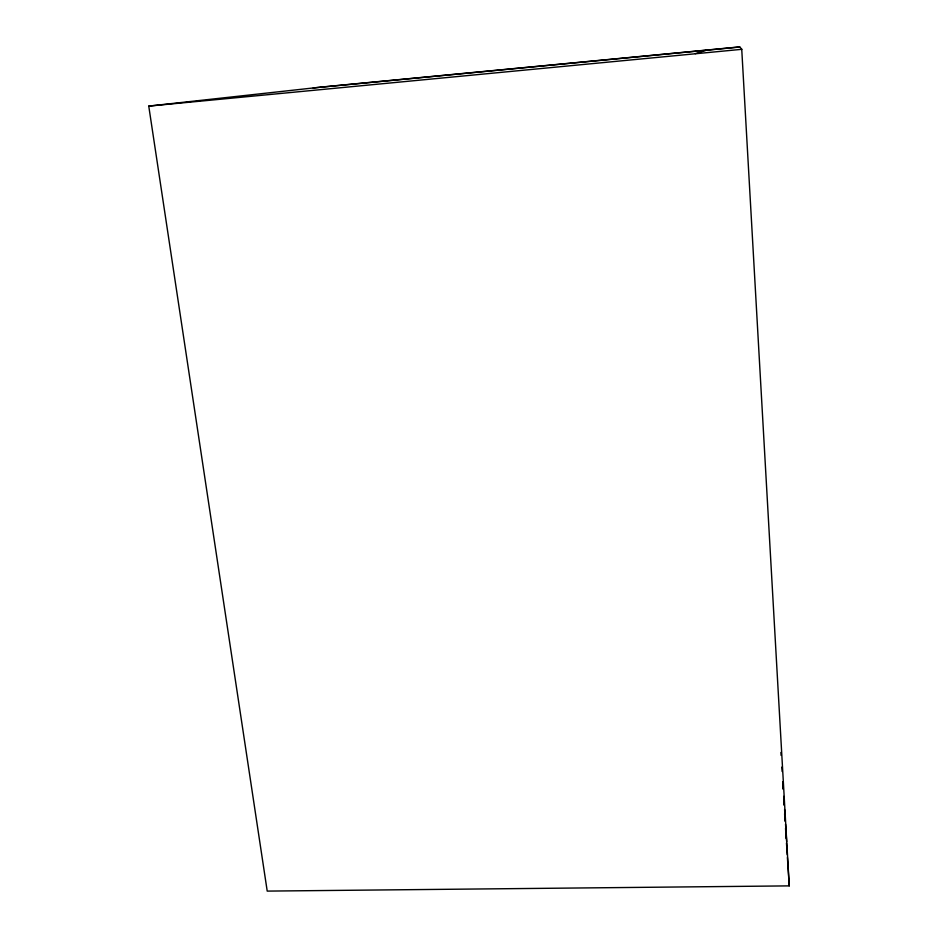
<?xml version="1.0" encoding="UTF-8"?>
<svg xmlns="http://www.w3.org/2000/svg" width="938" height="938" viewBox="0 0 938 938"><rect width="100%" height="100%" fill="white"/><g stroke="black" fill="none" stroke-linecap="round" stroke-linejoin="round"><path stroke-width="1.41" d="M695.234 53.665L706.478 50.218M148.755 106.1L321.605 87.046L739.719 46.9L741.829 49.315L148.755 106.1L267.213 891.1L789.245 885.882L741.735 49.21M313.186 87.973L739.824 47.017M780.908 752.464L781.096 755.395M781.846 767.096L782.14 771.482M782.796 781.717L783.265 789.034M783.734 796.339L784.309 805.121M784.59 809.506L785.341 821.207M785.54 824.127L786.665 841.679M782.726 784.578L783.007 788.952M783.664 799.164L784.039 805.003M784.602 813.762L785.071 821.055M785.54 828.36L786.196 838.572M786.478 842.957L787.228 854.624M787.416 857.543L789.245 885.882"/></g></svg>
